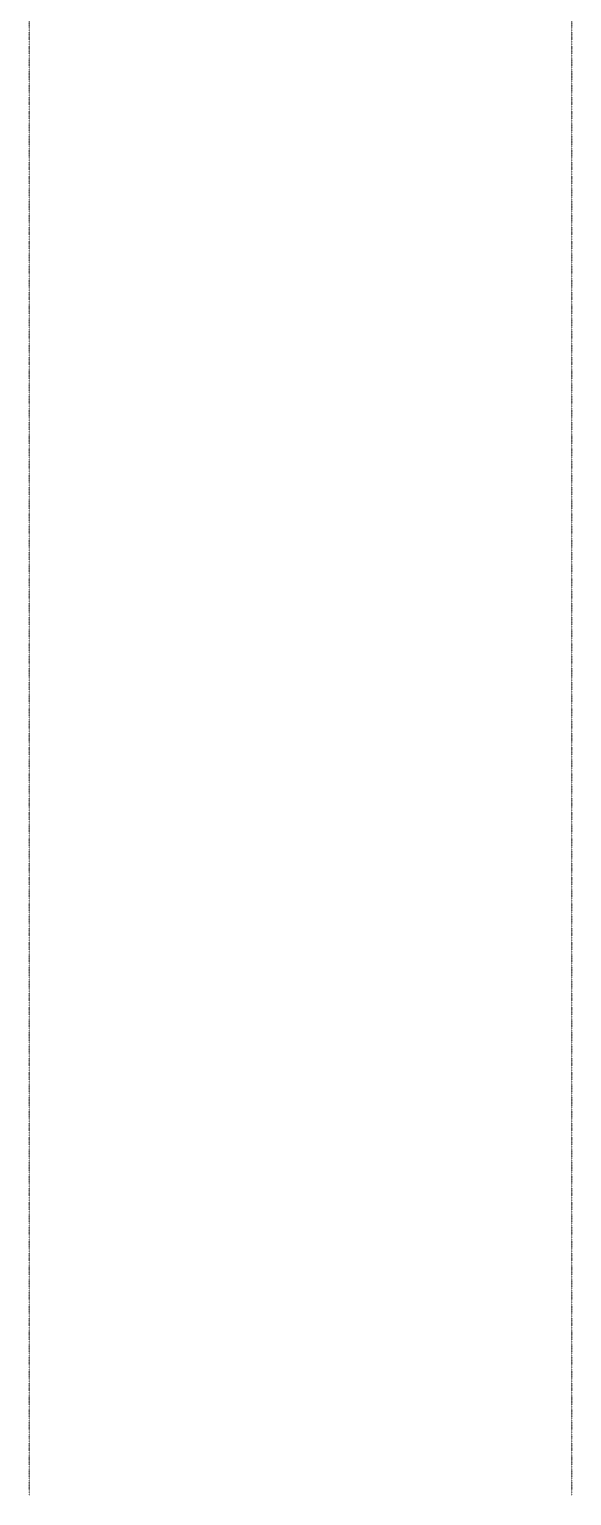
# Model space of a CAD drawing. Extents: x -32000 to 290600, y -29000 to 131250.
# Drawn here: x 252600 to 261600, y -29000 to -4663 of the extents above; entities that cross this region are included whole.
import ezdxf

# ---------------------------------------------------------------- set-up
doc = ezdxf.new("R2010")
doc.units = 0
doc.header["$LTSCALE"] = 10
doc.linetypes.add('H12PL2$0$JJP_三點線', pattern=[0.9, 0.3, -0.15, 0, -0.15, 0, -0.15, 0, -0.15])
doc.linetypes.add('XFM7P20ICA$0$H12PL2$0$JJP_三點線', pattern=[0.9, 0.3, -0.15, 0, -0.15, 0, -0.15, 0, -0.15])
doc.layers.add('H12PL2$0$S-GRID', color=252, linetype='Continuous')
doc.layers.add('XFM7P20ICA$0$H12PL2$0$S-GRID', color=252, linetype='Continuous')

# ---------------------------------------------------------------- blocks, each defined once
blk = doc.blocks.new('H12PL2')
at = {"layer": 'H12PL2$0$S-GRID', "linetype": 'H12PL2$0$JJP_三點線', "lineweight": 0}
for p, q in [((252600, 128250), (252600, -28000)), ((261600, 128250), (261600, -28000)), ((252600, -28000), (252600, -29000)), ((261600, -28000), (261600, -29000))]:
    blk.add_line(p, q, dxfattribs=at)
blk = doc.blocks.new('XFM7P20ICA$0$H12PL2')
at = {"layer": 'XFM7P20ICA$0$H12PL2$0$S-GRID', "linetype": 'XFM7P20ICA$0$H12PL2$0$JJP_三點線', "lineweight": 0}
for p, q in [((252600, 128250), (252600, -28000)), ((261600, 128250), (261600, -28000)), ((252600, -28000), (252600, -29000)), ((261600, -28000), (261600, -29000))]:
    blk.add_line(p, q, dxfattribs=at)
blk = doc.blocks.new('XFM7P20ICA')
blk.add_blockref('XFM7P20ICA$0$H12PL2', (0, 0))

msp = doc.modelspace()

# ---------------------------------------------------------------- block references
for name in ['H12PL2', 'XFM7P20ICA']:
    msp.add_blockref(name, (0, 0))

doc.saveas('drawing.dxf')
